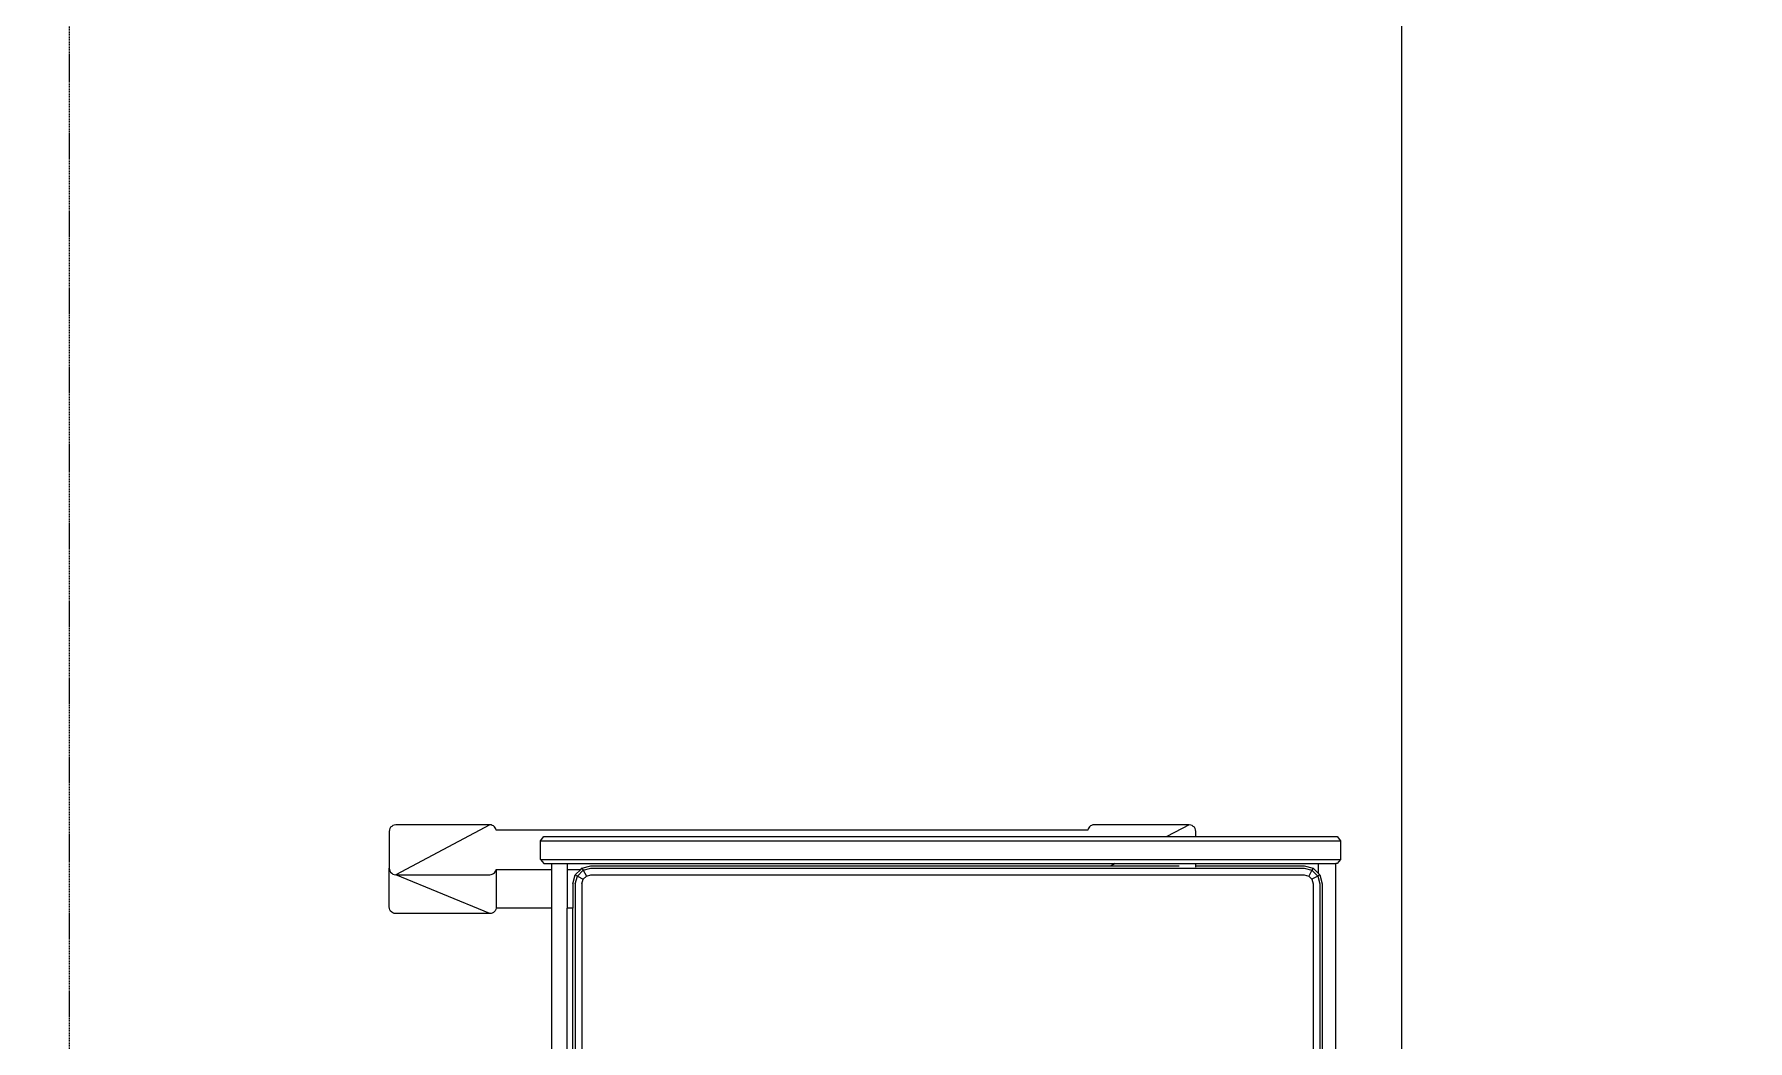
# Model space of a CAD drawing. Header units: millimetres. Extents: x -280308 to 6402717, y -14 to 2073074.
# Drawn here: x -29281 to -26977, y 481298 to 482651 of the extents above; entities that cross this region are included whole.
import ezdxf
from ezdxf.enums import TextEntityAlignment as Align

# ---------------------------------------------------------------- set-up
doc = ezdxf.new("R2010")
doc.units = ezdxf.units.MM
doc.linetypes.add('ACAD_ISO08W100', pattern=[36, 24, -3, 6, -3])
doc.linetypes.add('DASHED2', pattern=[0.375, 0.25, -0.125])
doc.layers.get('0').update_dxf_attribs({"lineweight": 0})
doc.layers.add('A-ANNOTATION', color=144, linetype='Continuous', lineweight=0)
doc.layers.add('A-FURN-EQPM', color=177, linetype='Continuous', lineweight=0)
doc.layers.add('A-TEXT', color=254, linetype='Continuous')
doc.styles.get("Standard").update_dxf_attribs({"font": 'arial.ttf'})

# ---------------------------------------------------------------- blocks, each defined once
blk = doc.blocks.new('A$C286adef0')
at = {"color": 0, "linetype": 'DASHED2', "lineweight": -2, "ltscale": 6}
for points in [[(14464.5, -17197), (16781.1, -17197), (16781.1, -21197), (14464.5, -21197)], [(19097.8, -17197), (16781.1, -17197), (16781.1, -21197), (19097.8, -21197)]]:
    blk.add_lwpolyline(points, close=True, dxfattribs=at)
blk = doc.blocks.new('*U552')
at = {"layer": 'A-ANNOTATION', "linetype": 'ACAD_ISO08W100', "ltscale": 0.25}
blk.add_lwpolyline([(0, -5), (0, -90.5606)], dxfattribs=at)
at = {"layer": 'A-TEXT'}
blk.add_attdef('N', text='', height=0.9, dxfattribs=at).set_placement((0, 2.75), align=Align.MIDDLE_CENTER)
blk = doc.blocks.new('A$Cf37525da')
at = {"color": 124, "xscale": -360.0000000000001, "yscale": 360.0000000000001, "zscale": 360.0000000000001, "rotation": 180}
blk.add_blockref('*U552', (-49750, -25932.8), dxfattribs=at)
blk = doc.blocks.new('A$C872eac23')
at = {"color": 0, "linetype": 'ByBlock', "lineweight": -2}
for p, q in [((-0.4909, -2.1111), (-0.4909, -0.0817)), ((-0.4821, -2.1111), (-0.4821, -0.0817)), ((0.5013, -2.1111), (0.5013, -1.6716)), ((0.5101, -2.1111), (0.5101, -1.6716)), ((0.5133, -2.1111), (0.5133, -1.6716)), ((-0.5224, -1.7896), (-0.5224, -2.0781)), ((-0.5019, -1.7896), (-0.5019, -2.0781)), ((-0.4941, -1.7896), (-0.4941, -2.0781)), ((0.5317, -1.8641), (0.5317, -2.1382)), ((-0.7378, -2.073), (-0.7392, -2.0744)), ((-0.7362, -2.0719), (-0.7378, -2.073)), ((-0.7343, -2.0713), (-0.7362, -2.0719)), ((-0.7323, -2.071), (-0.7343, -2.0713)), ((-0.6059, -2.071), (-0.7323, -2.1233)), ((-0.6059, -2.071), (-0.7323, -2.071)), ((-0.6042, -2.0712), (-0.6059, -2.071)), ((-0.6025, -2.0717), (-0.6042, -2.0712)), ((-0.601, -2.0725), (-0.6025, -2.0717)), ((-0.5997, -2.0736), (-0.601, -2.0725)), ((-0.7409, -2.0779), (-0.7411, -2.0799)), ((-0.7411, -2.0799), (-0.7411, -2.1321)), ((-0.7402, -2.076), (-0.7409, -2.0779)), ((-0.7392, -2.0744), (-0.7402, -2.076)), ((-0.5986, -2.0749), (-0.5997, -2.0736)), ((-0.5978, -2.0764), (-0.5986, -2.0749)), ((-0.5973, -2.0781), (-0.5978, -2.0764)), ((-0.5973, -2.1303), (-0.5973, -2.0781)), ((-0.5224, -2.0781), (-0.5973, -2.0781)), ((-0.5224, -2.0781), (-0.5224, -2.1303)), ((-0.4941, -2.0781), (-0.5019, -2.0781)), ((-0.5019, -2.1303), (-0.5019, -2.0781)), ((-0.4941, -2.1111), (-0.4941, -2.0781)), ((-0.4941, -2.1111), (-0.4909, -2.1232)), ((-0.4909, -2.1111), (-0.4881, -2.1215)), ((-0.4881, -2.1215), (-0.4805, -2.1171)), ((-0.4821, -2.1111), (-0.4805, -2.1171)), ((-0.4805, -2.1171), (-0.476, -2.1215)), ((0.4952, -2.1215), (0.4996, -2.1171)), ((0.4996, -2.1171), (0.5013, -2.1111)), ((0.5073, -2.1215), (0.4996, -2.1171)), ((0.5073, -2.1215), (0.5101, -2.1111)), ((0.5101, -2.1232), (0.5133, -2.1111)), ((-0.7411, -2.1321), (-0.7409, -2.1301)), ((-0.7411, -2.1814), (-0.7411, -2.1321)), ((-0.7409, -2.1301), (-0.7402, -2.1283)), ((-0.7402, -2.1283), (-0.7392, -2.1266)), ((-0.7392, -2.1266), (-0.7378, -2.1252)), ((-0.7378, -2.1252), (-0.7362, -2.1242)), ((-0.7362, -2.1242), (-0.7343, -2.1235)), ((-0.7343, -2.1235), (-0.7323, -2.1233)), ((-0.7323, -2.1233), (-0.6059, -2.1233)), ((-0.6059, -2.1903), (-0.7323, -2.1233)), ((-0.6059, -2.1233), (-0.6042, -2.1235)), ((-0.6042, -2.1235), (-0.6025, -2.124)), ((-0.6025, -2.124), (-0.601, -2.1248)), ((-0.601, -2.1248), (-0.5997, -2.1259)), ((-0.5997, -2.1259), (-0.5986, -2.1272)), ((-0.5986, -2.1272), (-0.5978, -2.1287)), ((-0.5978, -2.1287), (-0.5973, -2.1303)), ((-0.5973, -2.1303), (-0.5224, -2.1303)), ((-0.5378, -2.1439), (-0.5333, -2.1382)), ((-0.5333, -2.1382), (-0.5224, -2.1382)), ((-0.5224, -2.1303), (-0.5224, -2.1382)), ((-0.5224, -2.1382), (-0.5019, -2.1382)), ((-0.5019, -2.1303), (-0.4837, -2.1303)), ((-0.5019, -2.1382), (-0.5019, -2.1303)), ((-0.5019, -2.1382), (0.2351, -2.1382)), ((-0.4909, -2.1232), (-0.4881, -2.1215)), ((-0.4909, -2.1232), (-0.4837, -2.1303)), ((-0.4881, -2.1215), (-0.4805, -2.1292)), ((-0.4837, -2.1303), (-0.4821, -2.132)), ((-0.4821, -2.132), (-0.4805, -2.1292)), ((-0.4821, -2.132), (-0.47, -2.1352)), ((-0.4805, -2.1292), (-0.476, -2.1215)), ((-0.4805, -2.1292), (-0.47, -2.132)), ((-0.476, -2.1215), (-0.47, -2.1232)), ((-0.47, -2.1232), (0.4892, -2.1232)), ((-0.47, -2.132), (0.4892, -2.132)), ((-0.47, -2.1352), (0.2295, -2.1352)), ((0.2351, -2.1382), (0.2295, -2.1352)), ((0.2295, -2.1352), (0.3208, -2.1352)), ((0.2351, -2.1382), (0.3433, -2.1382)), ((0.3433, -2.1333), (0.3433, -2.1352)), ((0.3433, -2.1352), (0.4892, -2.1352)), ((0.3433, -2.1352), (0.3433, -2.1382)), ((0.3433, -2.1382), (0.5084, -2.1382)), ((0.4892, -2.1232), (0.4952, -2.1215)), ((0.4892, -2.132), (0.4996, -2.1292)), ((0.4892, -2.1352), (0.5013, -2.132)), ((0.4996, -2.1292), (0.4952, -2.1215)), ((0.4996, -2.1292), (0.5073, -2.1215)), ((0.5013, -2.132), (0.4996, -2.1292)), ((0.5013, -2.132), (0.5084, -2.1248)), ((0.5101, -2.1232), (0.5073, -2.1215)), ((0.5084, -2.1248), (0.5101, -2.1232)), ((0.5084, -2.1248), (0.5084, -2.1382)), ((0.5084, -2.1382), (0.5317, -2.1382)), ((0.5335, -2.1382), (0.5317, -2.1382)), ((0.538, -2.1439), (0.5335, -2.1382)), ((-0.5378, -2.1439), (-0.5378, -2.1688)), ((-0.5378, -2.1439), (0.538, -2.1439)), ((0.538, -2.1688), (0.538, -2.1439)), ((-0.7409, -2.1835), (-0.7411, -2.1814)), ((-0.7402, -2.1853), (-0.7409, -2.1835)), ((-0.7392, -2.187), (-0.7402, -2.1853)), ((-0.7378, -2.1883), (-0.7392, -2.187)), ((-0.7362, -2.1894), (-0.7378, -2.1883)), ((-0.5997, -2.1877), (-0.601, -2.1888)), ((-0.5986, -2.1864), (-0.5997, -2.1877)), ((-0.5978, -2.1849), (-0.5986, -2.1864)), ((-0.5973, -2.1833), (-0.5978, -2.1849)), ((0.1981, -2.1832), (-0.5973, -2.1833)), ((-0.5378, -2.1688), (-0.5333, -2.1746)), ((-0.5378, -2.1688), (0.538, -2.1688)), ((-0.5333, -2.1746), (0.3045, -2.1746)), ((0.1986, -2.1849), (0.1981, -2.1832)), ((0.1995, -2.1864), (0.1986, -2.1849)), ((0.2005, -2.1877), (0.1995, -2.1864)), ((0.2018, -2.1888), (0.2005, -2.1877)), ((0.3344, -2.1903), (0.3045, -2.1746)), ((0.3045, -2.1746), (0.3433, -2.1746)), ((0.34, -2.1883), (0.3383, -2.1894)), ((0.3414, -2.187), (0.34, -2.1883)), ((0.3424, -2.1853), (0.3414, -2.187)), ((0.3431, -2.1835), (0.3424, -2.1853)), ((0.3433, -2.1814), (0.3431, -2.1835)), ((0.3433, -2.1746), (0.3433, -2.1814)), ((0.3433, -2.1746), (0.5335, -2.1746)), ((0.5335, -2.1746), (0.538, -2.1688)), ((-0.7343, -2.19), (-0.7362, -2.1894)), ((-0.7323, -2.1903), (-0.7343, -2.19)), ((-0.6059, -2.1903), (-0.7323, -2.1903)), ((-0.6042, -2.1901), (-0.6059, -2.1903)), ((-0.6025, -2.1896), (-0.6042, -2.1901)), ((-0.601, -2.1888), (-0.6025, -2.1896)), ((0.2033, -2.1896), (0.2018, -2.1888)), ((0.205, -2.1901), (0.2033, -2.1896)), ((0.2068, -2.1903), (0.205, -2.1901)), ((0.3344, -2.1903), (0.2068, -2.1903)), ((0.3365, -2.19), (0.3344, -2.1903)), ((0.3383, -2.1894), (0.3365, -2.19))]:
    blk.add_line(p, q, dxfattribs=at)
blk = doc.blocks.new('A$C8aa274cb')
at = {"color": 0, "linetype": 'ByBlock', "lineweight": -2, "xscale": -1000.000000000008, "yscale": 1000.000000000008, "zscale": 1000.000000000008, "rotation": 180}
blk.add_blockref('A$C872eac23', (-50645.2, -19675), dxfattribs=at)
blk = doc.blocks.new('3')
at = {"ltscale": 0.25}
blk.add_blockref('A$C286adef0', (-46014.9, 500445.2), dxfattribs=at)
blk.add_blockref('A$Cf37525da', (22307.9, 498773.3), dxfattribs=at)
at = {"layer": 'A-FURN-EQPM', "ltscale": 0.25}
blk.add_blockref('A$C8aa274cb', (22582.9, 499073.3), dxfattribs=at)

msp = doc.modelspace()

# ---------------------------------------------------------------- block references
msp.add_blockref('3', (0, 0))

doc.saveas('drawing.dxf')
